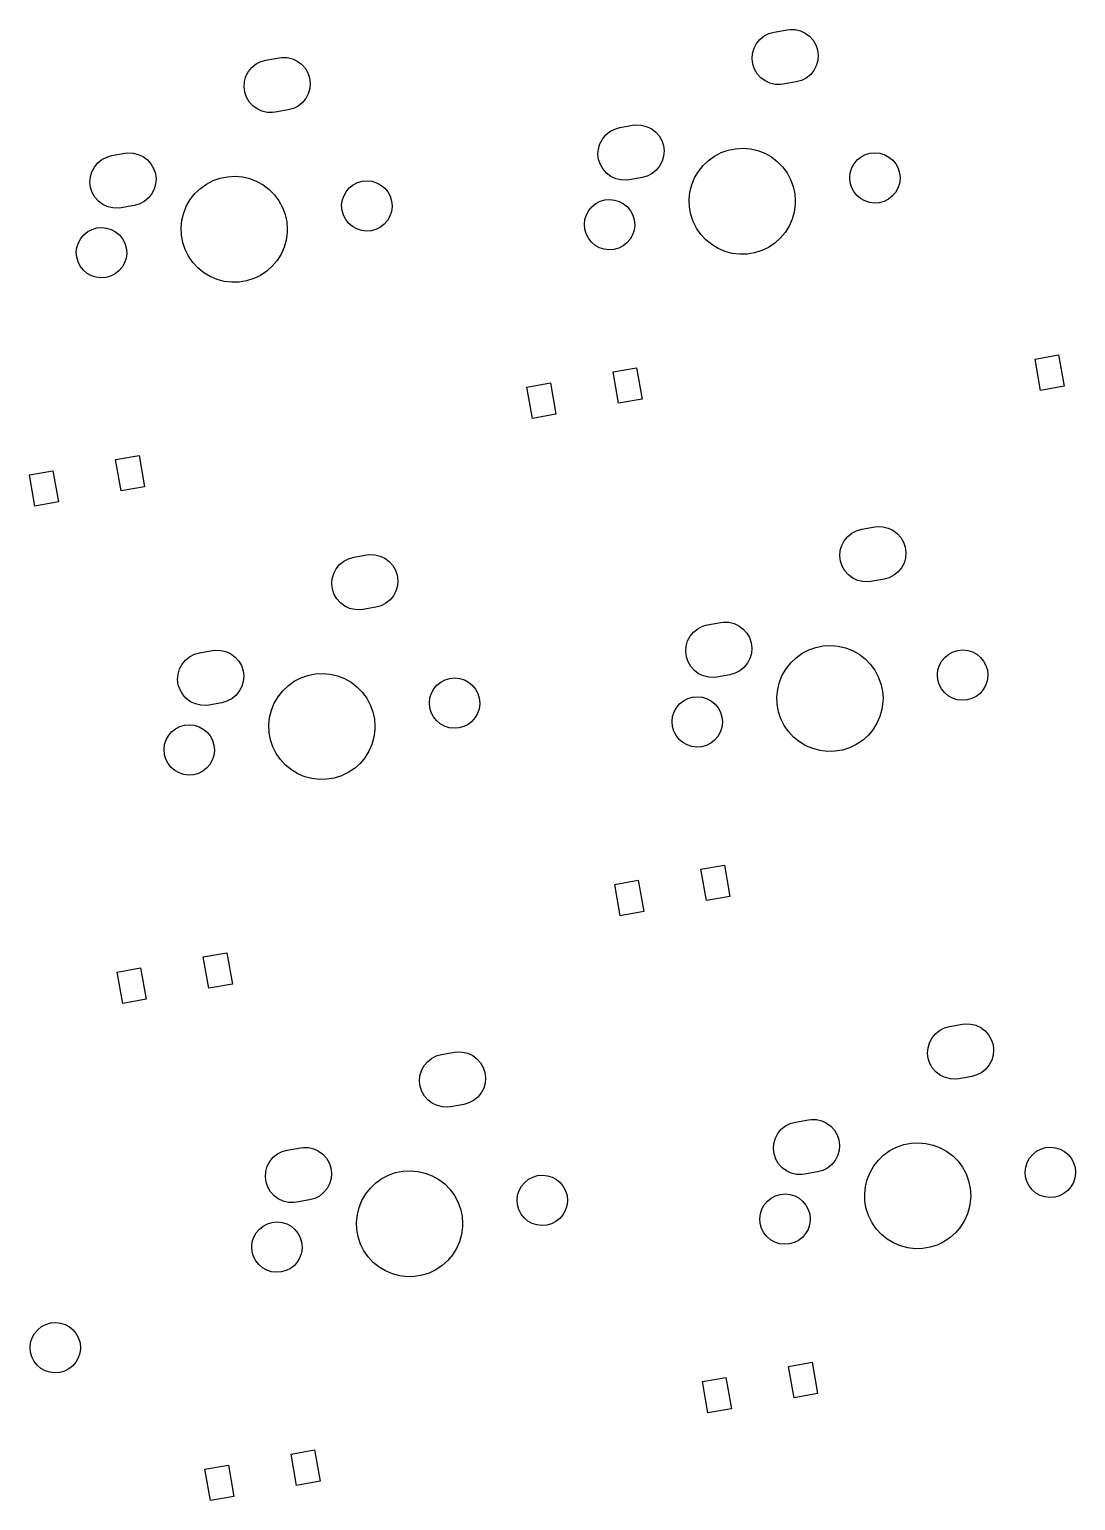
# Model space of a CAD drawing. Extents: x -73 to 324, y -180 to -25.
# Drawn here: x 236.6 to 276, y -96.2 to -40.7 of the extents above; entities that cross this region are included whole.
import ezdxf

# ---------------------------------------------------------------- set-up
doc = ezdxf.new("R2010")
doc.units = 0
doc.layers.add('BLACK', color=7, linetype='CONTINUOUS')

msp = doc.modelspace()

# ---------------------------------------------------------------- linework, layer by layer
at = {"layer": 'BLACK', "linetype": 'CONTINUOUS'}
for p, q in [((264.12, -41.0802), (264.277, -40.953)), ((264.277, -40.953), (264.457, -40.86)), ((264.457, -40.86), (264.651, -40.805)), ((264.651, -40.805), (265.144, -40.7182)), ((265.144, -40.7182), (265.248, -40.7054)), ((265.248, -40.7054), (265.45, -40.7118)), ((265.45, -40.7118), (265.646, -40.7586)), ((265.646, -40.7586), (265.829, -40.844)), ((265.829, -40.844), (265.992, -40.9645)), ((265.992, -40.9645), (266.126, -41.1152)), ((263.825, -41.8107), (263.841, -41.6093)), ((263.841, -41.6093), (263.898, -41.4152)), ((263.898, -41.4152), (263.992, -41.2364)), ((263.992, -41.2364), (264.12, -41.0802)), ((266.126, -41.1152), (266.228, -41.2899)), ((266.228, -41.2899), (266.293, -41.4814)), ((266.293, -41.4814), (266.317, -41.682)), ((244.835, -42.2931), (244.963, -42.1369)), ((244.963, -42.1369), (245.12, -42.0098)), ((245.12, -42.0098), (245.299, -41.9167)), ((245.299, -41.9167), (245.494, -41.8617)), ((245.494, -41.8617), (245.986, -41.7749)), ((245.986, -41.7749), (246.09, -41.7621)), ((246.09, -41.7621), (246.292, -41.7685)), ((246.292, -41.7685), (246.489, -41.8153)), ((246.489, -41.8153), (246.672, -41.9007)), ((246.672, -41.9007), (246.834, -42.0212)), ((246.834, -42.0212), (246.969, -42.1719)), ((246.969, -42.1719), (247.071, -42.3466)), ((263.85, -42.0113), (263.825, -41.8107)), ((263.914, -42.2029), (263.85, -42.0113)), ((266.245, -42.0776), (266.15, -42.2564)), ((266.301, -41.8835), (266.245, -42.0776)), ((266.317, -41.682), (266.301, -41.8835)), ((244.668, -42.8675), (244.684, -42.666)), ((244.684, -42.666), (244.74, -42.4719)), ((244.74, -42.4719), (244.835, -42.2931)), ((247.071, -42.3466), (247.135, -42.5381)), ((247.135, -42.5381), (247.16, -42.7388)), ((247.16, -42.7388), (247.143, -42.9402)), ((264.016, -42.3776), (263.914, -42.2029)), ((264.151, -42.5282), (264.016, -42.3776)), ((264.313, -42.6488), (264.151, -42.5282)), ((264.496, -42.7342), (264.313, -42.6488)), ((264.693, -42.781), (264.496, -42.7342)), ((265.491, -42.6878), (264.999, -42.7746)), ((265.686, -42.6327), (265.491, -42.6878)), ((265.865, -42.5397), (265.686, -42.6327)), ((266.022, -42.4125), (265.865, -42.5397)), ((266.15, -42.2564), (266.022, -42.4125)), ((244.692, -43.0681), (244.668, -42.8675)), ((244.757, -43.2596), (244.692, -43.0681)), ((244.858, -43.4343), (244.757, -43.2596)), ((247.087, -43.1343), (246.993, -43.3131)), ((247.143, -42.9402), (247.087, -43.1343)), ((264.895, -42.7874), (264.693, -42.781)), ((264.999, -42.7746), (264.895, -42.7874)), ((244.993, -43.585), (244.858, -43.4343)), ((245.155, -43.7055), (244.993, -43.585)), ((245.339, -43.7909), (245.155, -43.7055)), ((245.535, -43.8377), (245.339, -43.7909)), ((245.737, -43.8441), (245.535, -43.8377)), ((245.841, -43.8313), (245.737, -43.8441)), ((246.333, -43.7445), (245.841, -43.8313)), ((246.528, -43.6895), (246.333, -43.7445)), ((246.707, -43.5965), (246.528, -43.6895)), ((246.864, -43.4693), (246.707, -43.5965)), ((246.993, -43.3131), (246.864, -43.4693)), ((258.839, -44.4091), (259.331, -44.3222)), ((259.331, -44.3222), (259.435, -44.3095)), ((259.435, -44.3095), (259.637, -44.3158)), ((259.637, -44.3158), (259.834, -44.3627)), ((259.834, -44.3627), (260.017, -44.4481)), ((258.085, -45.0193), (258.18, -44.8405)), ((258.18, -44.8405), (258.308, -44.6843)), ((258.308, -44.6843), (258.465, -44.5571)), ((258.465, -44.5571), (258.644, -44.4641)), ((258.644, -44.4641), (258.839, -44.4091)), ((260.017, -44.4481), (260.179, -44.5686)), ((260.179, -44.5686), (260.314, -44.7193)), ((260.314, -44.7193), (260.416, -44.8939)), ((260.416, -44.8939), (260.48, -45.0855)), ((239.487, -45.5208), (239.681, -45.4658)), ((239.681, -45.4658), (240.174, -45.379)), ((240.174, -45.379), (240.278, -45.3662)), ((240.278, -45.3662), (240.48, -45.3726)), ((240.48, -45.3726), (240.676, -45.4194)), ((240.676, -45.4194), (240.859, -45.5048)), ((240.859, -45.5048), (241.022, -45.6253)), ((258.013, -45.4148), (258.029, -45.2134)), ((258.037, -45.6154), (258.013, -45.4148)), ((258.029, -45.2134), (258.085, -45.0193)), ((260.488, -45.4876), (260.432, -45.6817)), ((260.48, -45.0855), (260.505, -45.2861)), ((260.505, -45.2861), (260.488, -45.4876)), ((262.177, -45.6492), (262.407, -45.485)), ((262.407, -45.485), (262.658, -45.3548)), ((262.658, -45.3548), (262.924, -45.2612)), ((262.924, -45.2612), (263.201, -45.206)), ((263.201, -45.206), (263.483, -45.1905)), ((263.483, -45.1905), (263.765, -45.2149)), ((263.765, -45.2149), (264.04, -45.2787)), ((264.04, -45.2787), (264.303, -45.3806)), ((264.303, -45.3806), (264.55, -45.5187)), ((267.79, -45.6294), (267.935, -45.5132)), ((267.935, -45.5132), (268.099, -45.4273)), ((268.099, -45.4273), (268.277, -45.375)), ((268.277, -45.375), (268.461, -45.3582)), ((268.461, -45.3582), (268.646, -45.3775)), ((268.646, -45.3775), (268.823, -45.4324)), ((268.823, -45.4324), (268.986, -45.5206)), ((238.928, -46.076), (239.022, -45.8972)), ((239.022, -45.8972), (239.15, -45.741)), ((239.15, -45.741), (239.307, -45.6138)), ((239.307, -45.6138), (239.487, -45.5208)), ((241.022, -45.6253), (241.156, -45.776)), ((241.156, -45.776), (241.258, -45.9507)), ((241.258, -45.9507), (241.323, -46.1422)), ((258.102, -45.807), (258.037, -45.6154)), ((258.203, -45.9817), (258.102, -45.807)), ((258.338, -46.1323), (258.203, -45.9817)), ((260.21, -46.0166), (260.052, -46.1438)), ((260.338, -45.8604), (260.21, -46.0166)), ((260.432, -45.6817), (260.338, -45.8604)), ((261.656, -46.3104), (261.798, -46.0661)), ((261.798, -46.0661), (261.973, -45.8442)), ((261.973, -45.8442), (262.177, -45.6492)), ((264.55, -45.5187), (264.775, -45.69)), ((264.775, -45.69), (264.973, -45.8914)), ((264.973, -45.8914), (265.141, -46.1186)), ((267.525, -46.1106), (267.582, -45.9339)), ((267.582, -45.9339), (267.671, -45.7714)), ((267.671, -45.7714), (267.79, -45.6294)), ((268.986, -45.5206), (269.129, -45.6387)), ((269.129, -45.6387), (269.246, -45.7824)), ((269.246, -45.7824), (269.333, -45.9461)), ((269.333, -45.9461), (269.387, -46.1236)), ((238.855, -46.4715), (238.871, -46.2701)), ((238.88, -46.6721), (238.855, -46.4715)), ((238.871, -46.2701), (238.928, -46.076)), ((241.331, -46.5443), (241.275, -46.7384)), ((241.323, -46.1422), (241.347, -46.3428)), ((241.347, -46.3428), (241.331, -46.5443)), ((243.02, -46.706), (243.249, -46.5417)), ((243.249, -46.5417), (243.5, -46.4115)), ((243.5, -46.4115), (243.767, -46.3179)), ((243.767, -46.3179), (244.044, -46.2628)), ((244.044, -46.2628), (244.326, -46.2472)), ((244.326, -46.2472), (244.607, -46.2716)), ((244.607, -46.2716), (244.882, -46.3354)), ((244.882, -46.3354), (245.146, -46.4373)), ((245.146, -46.4373), (245.392, -46.5754)), ((245.392, -46.5754), (245.617, -46.7468)), ((248.632, -46.6861), (248.777, -46.5699)), ((248.777, -46.5699), (248.941, -46.484)), ((248.941, -46.484), (249.119, -46.4317)), ((249.119, -46.4317), (249.304, -46.4149)), ((249.304, -46.4149), (249.488, -46.4343)), ((249.488, -46.4343), (249.665, -46.4891)), ((249.665, -46.4891), (249.828, -46.5773)), ((249.828, -46.5773), (249.971, -46.6955)), ((258.5, -46.2528), (258.338, -46.1323)), ((258.684, -46.3382), (258.5, -46.2528)), ((258.88, -46.3851), (258.684, -46.3382)), ((259.082, -46.3914), (258.88, -46.3851)), ((259.186, -46.3787), (259.082, -46.3914)), ((259.679, -46.2919), (259.186, -46.3787)), ((259.873, -46.2368), (259.679, -46.2919)), ((260.052, -46.1438), (259.873, -46.2368)), ((261.482, -46.8464), (261.55, -46.5722)), ((261.55, -46.5722), (261.656, -46.3104)), ((265.141, -46.1186), (265.275, -46.3672)), ((265.275, -46.3672), (265.372, -46.6323)), ((267.505, -46.2949), (267.525, -46.1106)), ((267.52, -46.4796), (267.505, -46.2949)), ((267.571, -46.6579), (267.52, -46.4796)), ((269.381, -46.5186), (269.323, -46.6945)), ((269.404, -46.3347), (269.381, -46.5186)), ((269.387, -46.1236), (269.405, -46.3081)), ((269.405, -46.3081), (269.404, -46.3347)), ((238.944, -46.8637), (238.88, -46.6721)), ((239.046, -47.0384), (238.944, -46.8637)), ((239.181, -47.1891), (239.046, -47.0384)), ((241.052, -47.0733), (240.895, -47.2005)), ((241.18, -46.9172), (241.052, -47.0733)), ((241.275, -46.7384), (241.18, -46.9172)), ((242.498, -47.3671), (242.64, -47.1228)), ((242.64, -47.1228), (242.815, -46.901)), ((242.815, -46.901), (243.02, -46.706)), ((245.617, -46.7468), (245.815, -46.9481)), ((245.815, -46.9481), (245.983, -47.1753)), ((245.983, -47.1753), (246.117, -47.424)), ((248.347, -47.3516), (248.368, -47.1673)), ((248.368, -47.1673), (248.424, -46.9906)), ((248.424, -46.9906), (248.513, -46.8281)), ((248.513, -46.8281), (248.632, -46.6861)), ((249.971, -46.6955), (250.088, -46.8391)), ((250.088, -46.8391), (250.175, -47.0028)), ((250.175, -47.0028), (250.229, -47.1803)), ((250.229, -47.1803), (250.247, -47.3649)), ((258.093, -47.1916), (258.271, -47.1392)), ((258.271, -47.1392), (258.456, -47.1224)), ((258.456, -47.1224), (258.64, -47.1418)), ((258.64, -47.1418), (258.817, -47.1966)), ((261.453, -47.1274), (261.482, -46.8464)), ((261.464, -47.4097), (261.453, -47.1274)), ((265.372, -46.6323), (265.432, -46.9085)), ((265.432, -46.9085), (265.452, -47.1903)), ((267.656, -46.8228), (267.571, -46.6579)), ((267.771, -46.9681), (267.656, -46.8228)), ((267.913, -47.0882), (267.771, -46.9681)), ((268.074, -47.1787), (267.913, -47.0882)), ((268.251, -47.236), (268.074, -47.1787)), ((268.964, -47.1102), (268.798, -47.1938)), ((269.11, -46.9961), (268.964, -47.1102)), ((269.231, -46.8557), (269.11, -46.9961)), ((269.323, -46.6945), (269.231, -46.8557)), ((239.343, -47.3096), (239.181, -47.1891)), ((239.526, -47.395), (239.343, -47.3096)), ((239.723, -47.4418), (239.526, -47.395)), ((239.925, -47.4482), (239.723, -47.4418)), ((240.029, -47.4354), (239.925, -47.4482)), ((240.521, -47.3486), (240.029, -47.4354)), ((240.715, -47.2935), (240.521, -47.3486)), ((240.895, -47.2005), (240.715, -47.2935)), ((242.324, -47.9031), (242.392, -47.629)), ((242.392, -47.629), (242.498, -47.3671)), ((246.117, -47.424), (246.215, -47.689)), ((246.215, -47.689), (246.274, -47.9652)), ((248.363, -47.5364), (248.347, -47.3516)), ((248.414, -47.7146), (248.363, -47.5364)), ((248.499, -47.8795), (248.414, -47.7146)), ((250.224, -47.5753), (250.165, -47.7513)), ((250.247, -47.3914), (250.224, -47.5753)), ((250.247, -47.3649), (250.247, -47.3914)), ((257.52, -47.8749), (257.576, -47.6982)), ((257.576, -47.6982), (257.665, -47.5357)), ((257.665, -47.5357), (257.784, -47.3937)), ((257.784, -47.3937), (257.929, -47.2775)), ((257.929, -47.2775), (258.093, -47.1916)), ((258.817, -47.1966), (258.98, -47.2848)), ((258.98, -47.2848), (259.123, -47.403)), ((259.123, -47.403), (259.24, -47.5467)), ((259.24, -47.5467), (259.327, -47.7104)), ((259.327, -47.7104), (259.381, -47.8879)), ((261.515, -47.6876), (261.464, -47.4097)), ((261.604, -47.9556), (261.515, -47.6876)), ((265.41, -47.5958), (265.334, -47.8677)), ((265.448, -47.3159), (265.41, -47.5958)), ((265.452, -47.1903), (265.448, -47.3159)), ((268.435, -47.2579), (268.251, -47.236)), ((268.62, -47.2437), (268.435, -47.2579)), ((268.798, -47.1938), (268.62, -47.2437)), ((238.771, -48.3342), (238.936, -48.2483)), ((238.936, -48.2483), (239.114, -48.196)), ((239.114, -48.196), (239.298, -48.1792)), ((239.298, -48.1792), (239.483, -48.1985)), ((239.483, -48.1985), (239.66, -48.2534)), ((239.66, -48.2534), (239.823, -48.3415)), ((242.295, -48.1842), (242.324, -47.9031)), ((242.306, -48.4665), (242.295, -48.1842)), ((246.274, -47.9652), (246.294, -48.247)), ((246.294, -48.247), (246.29, -48.3726)), ((248.614, -48.0248), (248.499, -47.8795)), ((248.755, -48.145), (248.614, -48.0248)), ((248.917, -48.2354), (248.755, -48.145)), ((249.093, -48.2927), (248.917, -48.2354)), ((249.641, -48.2506), (249.462, -48.3004)), ((249.806, -48.167), (249.641, -48.2506)), ((249.952, -48.0528), (249.806, -48.167)), ((250.073, -47.9125), (249.952, -48.0528)), ((250.165, -47.7513), (250.073, -47.9125)), ((257.499, -48.0591), (257.52, -47.8749)), ((257.515, -48.2439), (257.499, -48.0591)), ((257.566, -48.4221), (257.515, -48.2439)), ((259.375, -48.2829), (259.317, -48.4588)), ((259.399, -48.0989), (259.375, -48.2829)), ((259.381, -47.8879), (259.399, -48.0724)), ((259.399, -48.0724), (259.399, -48.0989)), ((261.73, -48.2084), (261.604, -47.9556)), ((261.891, -48.4408), (261.73, -48.2084)), ((265.219, -48.1261), (265.07, -48.3658)), ((265.334, -47.8677), (265.219, -48.1261)), ((238.362, -48.9316), (238.418, -48.7549)), ((238.418, -48.7549), (238.508, -48.5924)), ((238.508, -48.5924), (238.627, -48.4504)), ((238.627, -48.4504), (238.771, -48.3342)), ((239.823, -48.3415), (239.966, -48.4597)), ((239.966, -48.4597), (240.083, -48.6034)), ((240.083, -48.6034), (240.17, -48.7671)), ((240.17, -48.7671), (240.223, -48.9446)), ((242.357, -48.7444), (242.306, -48.4665)), ((242.447, -49.0124), (242.357, -48.7444)), ((246.253, -48.6526), (246.176, -48.9245)), ((246.29, -48.3726), (246.253, -48.6526)), ((249.277, -48.3147), (249.093, -48.2927)), ((249.462, -48.3004), (249.277, -48.3147)), ((257.651, -48.587), (257.566, -48.4221)), ((257.766, -48.7323), (257.651, -48.587)), ((257.907, -48.8525), (257.766, -48.7323)), ((259.104, -48.7604), (258.958, -48.8745)), ((259.225, -48.62), (259.104, -48.7604)), ((259.317, -48.4588), (259.225, -48.62)), ((262.083, -48.6482), (261.891, -48.4408)), ((262.302, -48.8266), (262.083, -48.6482)), ((262.544, -48.9723), (262.302, -48.8266)), ((264.678, -48.7706), (264.443, -48.9275)), ((264.888, -48.5821), (264.678, -48.7706)), ((265.07, -48.3658), (264.888, -48.5821)), ((238.342, -49.1159), (238.362, -48.9316)), ((238.357, -49.3006), (238.342, -49.1159)), ((238.408, -49.4788), (238.357, -49.3006)), ((240.218, -49.3396), (240.159, -49.5155)), ((240.241, -49.1557), (240.218, -49.3396)), ((240.223, -48.9446), (240.242, -49.1291)), ((240.242, -49.1291), (240.241, -49.1557)), ((242.573, -49.2651), (242.447, -49.0124)), ((242.733, -49.4975), (242.573, -49.2651)), ((246.062, -49.1829), (245.912, -49.4226)), ((246.176, -48.9245), (246.062, -49.1829)), ((258.069, -48.9429), (257.907, -48.8525)), ((258.245, -49.0002), (258.069, -48.9429)), ((258.429, -49.0222), (258.245, -49.0002)), ((258.614, -49.008), (258.429, -49.0222)), ((258.793, -48.9581), (258.614, -49.008)), ((258.958, -48.8745), (258.793, -48.9581)), ((262.804, -49.0824), (262.544, -48.9723)), ((263.077, -49.1548), (262.804, -49.0824)), ((263.358, -49.188), (263.077, -49.1548)), ((263.64, -49.1814), (263.358, -49.188)), ((263.919, -49.135), (263.64, -49.1814)), ((264.188, -49.0498), (263.919, -49.135)), ((264.443, -48.9275), (264.188, -49.0498)), ((238.493, -49.6438), (238.408, -49.4788)), ((238.608, -49.7891), (238.493, -49.6438)), ((238.749, -49.9092), (238.608, -49.7891)), ((238.911, -49.9997), (238.749, -49.9092)), ((239.801, -49.9312), (239.635, -50.0148)), ((239.947, -49.8171), (239.801, -49.9312)), ((240.068, -49.6767), (239.947, -49.8171)), ((240.159, -49.5155), (240.068, -49.6767)), ((242.925, -49.7049), (242.733, -49.4975)), ((243.144, -49.8833), (242.925, -49.7049)), ((243.386, -50.029), (243.144, -49.8833)), ((245.52, -49.8273), (245.285, -49.9843)), ((245.731, -49.6388), (245.52, -49.8273)), ((245.912, -49.4226), (245.731, -49.6388)), ((239.088, -50.057), (238.911, -49.9997)), ((239.272, -50.0789), (239.088, -50.057)), ((239.456, -50.0647), (239.272, -50.0789)), ((239.635, -50.0148), (239.456, -50.0647)), ((243.647, -50.1392), (243.386, -50.029)), ((243.92, -50.2116), (243.647, -50.1392)), ((244.2, -50.2448), (243.92, -50.2116)), ((244.483, -50.2381), (244.2, -50.2448)), ((244.761, -50.1917), (244.483, -50.2381)), ((245.031, -50.1065), (244.761, -50.1917)), ((245.285, -49.9843), (245.031, -50.1065)), ((274.492, -53.1457), (275.378, -52.9894)), ((274.7, -54.3275), (274.492, -53.1457)), ((275.378, -52.9894), (275.586, -54.1712)), ((258.584, -53.6294), (259.47, -53.4731)), ((258.792, -54.8112), (258.584, -53.6294)), ((259.47, -53.4731), (259.679, -54.6549)), ((255.334, -54.2024), (256.221, -54.0461)), ((255.543, -55.3842), (255.334, -54.2024)), ((256.221, -54.0461), (256.429, -55.2279)), ((275.586, -54.1712), (274.7, -54.3275)), ((259.679, -54.6549), (258.792, -54.8112)), ((256.429, -55.2279), (255.543, -55.3842)), ((239.823, -56.9374), (240.71, -56.7811)), ((240.032, -58.1191), (239.823, -56.9374)), ((240.71, -56.7811), (240.918, -57.9629)), ((236.574, -57.5104), (237.46, -57.3541)), ((236.782, -58.6922), (236.574, -57.5104)), ((237.46, -57.3541), (237.668, -58.5359)), ((240.918, -57.9629), (240.032, -58.1191)), ((237.668, -58.5359), (236.782, -58.6922)), ((267.3, -59.997), (267.428, -59.8408)), ((267.428, -59.8408), (267.585, -59.7136)), ((267.585, -59.7136), (267.765, -59.6206)), ((267.765, -59.6206), (267.959, -59.5656)), ((267.959, -59.5656), (268.452, -59.4787)), ((268.452, -59.4787), (268.556, -59.466)), ((268.556, -59.466), (268.758, -59.4723)), ((268.758, -59.4723), (268.954, -59.5192)), ((268.954, -59.5192), (269.137, -59.6046)), ((269.137, -59.6046), (269.3, -59.7251)), ((269.3, -59.7251), (269.434, -59.8758)), ((269.434, -59.8758), (269.536, -60.0505)), ((267.133, -60.5713), (267.149, -60.3699)), ((267.149, -60.3699), (267.206, -60.1758)), ((267.206, -60.1758), (267.3, -59.997)), ((269.536, -60.0505), (269.601, -60.242)), ((269.601, -60.242), (269.625, -60.4426)), ((269.625, -60.4426), (269.609, -60.6441)), ((248.048, -61.2325), (248.143, -61.0537)), ((248.143, -61.0537), (248.271, -60.8975)), ((248.271, -60.8975), (248.428, -60.7703)), ((248.428, -60.7703), (248.607, -60.6773)), ((248.607, -60.6773), (248.802, -60.6223)), ((248.802, -60.6223), (249.294, -60.5355)), ((249.294, -60.5355), (249.398, -60.5227)), ((249.398, -60.5227), (249.6, -60.5291)), ((249.6, -60.5291), (249.797, -60.5759)), ((249.797, -60.5759), (249.98, -60.6613)), ((249.98, -60.6613), (250.142, -60.7818)), ((250.142, -60.7818), (250.277, -60.9325)), ((250.277, -60.9325), (250.379, -61.1072)), ((267.158, -60.7719), (267.133, -60.5713)), ((267.222, -60.9635), (267.158, -60.7719)), ((267.324, -61.1382), (267.222, -60.9635)), ((269.458, -61.0169), (269.33, -61.1731)), ((269.553, -60.8382), (269.458, -61.0169)), ((269.609, -60.6441), (269.553, -60.8382)), ((247.976, -61.628), (247.992, -61.4266)), ((247.992, -61.4266), (248.048, -61.2325)), ((250.379, -61.1072), (250.443, -61.2987)), ((250.443, -61.2987), (250.468, -61.4993)), ((250.468, -61.4993), (250.451, -61.7008)), ((267.459, -61.2888), (267.324, -61.1382)), ((267.621, -61.4093), (267.459, -61.2888)), ((267.804, -61.4948), (267.621, -61.4093)), ((268.001, -61.5416), (267.804, -61.4948)), ((268.203, -61.5479), (268.001, -61.5416)), ((268.307, -61.5352), (268.203, -61.5479)), ((268.799, -61.4484), (268.307, -61.5352)), ((268.994, -61.3933), (268.799, -61.4484)), ((269.173, -61.3003), (268.994, -61.3933)), ((269.33, -61.1731), (269.173, -61.3003)), ((248, -61.8287), (247.976, -61.628)), ((248.065, -62.0202), (248, -61.8287)), ((248.166, -62.1949), (248.065, -62.0202)), ((250.301, -62.0737), (250.172, -62.2299)), ((250.395, -61.8949), (250.301, -62.0737)), ((250.451, -61.7008), (250.395, -61.8949)), ((248.301, -62.3456), (248.166, -62.1949)), ((248.463, -62.4661), (248.301, -62.3456)), ((248.647, -62.5515), (248.463, -62.4661)), ((248.843, -62.5983), (248.647, -62.5515)), ((249.045, -62.6047), (248.843, -62.5983)), ((249.149, -62.5919), (249.045, -62.6047)), ((249.641, -62.5051), (249.149, -62.5919)), ((249.836, -62.4501), (249.641, -62.5051)), ((250.015, -62.357), (249.836, -62.4501)), ((250.172, -62.2299), (250.015, -62.357)), ((261.773, -63.3177), (261.952, -63.2247)), ((261.952, -63.2247), (262.147, -63.1696)), ((262.147, -63.1696), (262.639, -63.0828)), ((262.639, -63.0828), (262.743, -63.0701)), ((262.743, -63.0701), (262.945, -63.0764)), ((262.945, -63.0764), (263.142, -63.1233)), ((263.142, -63.1233), (263.325, -63.2087)), ((263.325, -63.2087), (263.487, -63.3292)), ((261.337, -63.9739), (261.393, -63.7799)), ((261.393, -63.7799), (261.488, -63.6011)), ((261.488, -63.6011), (261.616, -63.4449)), ((261.616, -63.4449), (261.773, -63.3177)), ((263.487, -63.3292), (263.622, -63.4798)), ((263.622, -63.4798), (263.724, -63.6545)), ((263.724, -63.6545), (263.788, -63.8461)), ((242.458, -64.5016), (242.615, -64.3744)), ((242.615, -64.3744), (242.795, -64.2814)), ((242.795, -64.2814), (242.989, -64.2264)), ((242.989, -64.2264), (243.482, -64.1396)), ((243.482, -64.1396), (243.586, -64.1268)), ((243.586, -64.1268), (243.788, -64.1331)), ((243.788, -64.1331), (243.984, -64.18)), ((243.984, -64.18), (244.167, -64.2654)), ((244.167, -64.2654), (244.33, -64.3859)), ((244.33, -64.3859), (244.464, -64.5366)), ((261.321, -64.1754), (261.337, -63.9739)), ((261.345, -64.376), (261.321, -64.1754)), ((261.41, -64.5676), (261.345, -64.376)), ((263.796, -64.2482), (263.74, -64.4422)), ((263.788, -63.8461), (263.813, -64.0467)), ((263.813, -64.0467), (263.796, -64.2482)), ((265.485, -64.4098), (265.715, -64.2456)), ((265.715, -64.2456), (265.966, -64.1153)), ((265.966, -64.1153), (266.232, -64.0217)), ((266.232, -64.0217), (266.509, -63.9666)), ((266.509, -63.9666), (266.791, -63.9511)), ((266.791, -63.9511), (267.073, -63.9755)), ((267.073, -63.9755), (267.348, -64.0393)), ((267.348, -64.0393), (267.611, -64.1412)), ((267.611, -64.1412), (267.858, -64.2792)), ((267.858, -64.2792), (268.083, -64.4506)), ((271.098, -64.39), (271.243, -64.2738)), ((271.243, -64.2738), (271.407, -64.1879)), ((271.407, -64.1879), (271.585, -64.1356)), ((271.585, -64.1356), (271.769, -64.1187)), ((271.769, -64.1187), (271.954, -64.1381)), ((271.954, -64.1381), (272.131, -64.193)), ((272.131, -64.193), (272.294, -64.2811)), ((272.294, -64.2811), (272.437, -64.3993)), ((242.179, -65.0307), (242.236, -64.8366)), ((242.236, -64.8366), (242.33, -64.6578)), ((242.33, -64.6578), (242.458, -64.5016)), ((244.464, -64.5366), (244.566, -64.7113)), ((244.566, -64.7113), (244.631, -64.9028)), ((244.631, -64.9028), (244.655, -65.1034)), ((261.511, -64.7422), (261.41, -64.5676)), ((261.646, -64.8929), (261.511, -64.7422)), ((261.808, -65.0134), (261.646, -64.8929)), ((263.36, -64.9044), (263.181, -64.9974)), ((263.518, -64.7772), (263.36, -64.9044)), ((263.646, -64.621), (263.518, -64.7772)), ((263.74, -64.4422), (263.646, -64.621)), ((264.964, -65.071), (265.106, -64.8267)), ((265.106, -64.8267), (265.281, -64.6048)), ((265.281, -64.6048), (265.485, -64.4098)), ((268.083, -64.4506), (268.281, -64.652)), ((268.281, -64.652), (268.449, -64.8792)), ((268.449, -64.8792), (268.583, -65.1278)), ((270.813, -65.0555), (270.833, -64.8712)), ((270.833, -64.8712), (270.89, -64.6945)), ((270.89, -64.6945), (270.979, -64.532)), ((270.979, -64.532), (271.098, -64.39)), ((272.437, -64.3993), (272.554, -64.543)), ((272.554, -64.543), (272.641, -64.7067)), ((272.641, -64.7067), (272.695, -64.8842)), ((272.695, -64.8842), (272.713, -65.0687)), ((242.163, -65.2321), (242.179, -65.0307)), ((242.188, -65.4327), (242.163, -65.2321)), ((242.252, -65.6243), (242.188, -65.4327)), ((244.583, -65.499), (244.488, -65.6778)), ((244.639, -65.3049), (244.583, -65.499)), ((244.655, -65.1034), (244.639, -65.3049)), ((246.123, -65.6616), (246.328, -65.4666)), ((246.328, -65.4666), (246.557, -65.3023)), ((246.557, -65.3023), (246.808, -65.1721)), ((246.808, -65.1721), (247.075, -65.0785)), ((247.075, -65.0785), (247.352, -65.0234)), ((247.352, -65.0234), (247.634, -65.0078)), ((247.634, -65.0078), (247.915, -65.0322)), ((247.915, -65.0322), (248.19, -65.096)), ((248.19, -65.096), (248.454, -65.1979)), ((248.454, -65.1979), (248.7, -65.336)), ((248.7, -65.336), (248.925, -65.5074)), ((251.821, -65.5887), (251.94, -65.4467)), ((251.94, -65.4467), (252.085, -65.3305)), ((252.085, -65.3305), (252.249, -65.2446)), ((252.249, -65.2446), (252.427, -65.1923)), ((252.427, -65.1923), (252.612, -65.1755)), ((252.612, -65.1755), (252.796, -65.1949)), ((252.796, -65.1949), (252.973, -65.2497)), ((252.973, -65.2497), (253.136, -65.3379)), ((253.136, -65.3379), (253.279, -65.456)), ((253.279, -65.456), (253.396, -65.5997)), ((261.992, -65.0988), (261.808, -65.0134)), ((262.188, -65.1457), (261.992, -65.0988)), ((262.39, -65.152), (262.188, -65.1457)), ((262.494, -65.1393), (262.39, -65.152)), ((262.987, -65.0524), (262.494, -65.1393)), ((263.181, -64.9974), (262.987, -65.0524)), ((264.79, -65.607), (264.858, -65.3328)), ((264.858, -65.3328), (264.964, -65.071)), ((268.583, -65.1278), (268.68, -65.3929)), ((268.68, -65.3929), (268.74, -65.6691)), ((270.828, -65.2402), (270.813, -65.0555)), ((270.879, -65.4184), (270.828, -65.2402)), ((270.964, -65.5833), (270.879, -65.4184)), ((272.631, -65.4551), (272.539, -65.6163)), ((272.689, -65.2792), (272.631, -65.4551)), ((272.712, -65.0953), (272.689, -65.2792)), ((272.713, -65.0687), (272.712, -65.0953)), ((242.354, -65.799), (242.252, -65.6243)), ((242.489, -65.9496), (242.354, -65.799)), ((242.651, -66.0701), (242.489, -65.9496)), ((244.023, -66.0541), (243.829, -66.1092)), ((244.203, -65.9611), (244.023, -66.0541)), ((244.36, -65.8339), (244.203, -65.9611)), ((244.488, -65.6778), (244.36, -65.8339)), ((245.806, -66.1277), (245.948, -65.8834)), ((245.948, -65.8834), (246.123, -65.6616)), ((248.925, -65.5074), (249.123, -65.7087)), ((249.123, -65.7087), (249.291, -65.9359)), ((249.291, -65.9359), (249.425, -66.1846)), ((251.655, -66.1122), (251.676, -65.9279)), ((251.676, -65.9279), (251.732, -65.7512)), ((251.732, -65.7512), (251.821, -65.5887)), ((253.396, -65.5997), (253.483, -65.7634)), ((253.483, -65.7634), (253.537, -65.9409)), ((253.537, -65.9409), (253.555, -66.1255)), ((261.092, -66.1542), (261.237, -66.0381)), ((261.237, -66.0381), (261.401, -65.9522)), ((261.401, -65.9522), (261.579, -65.8998)), ((261.579, -65.8998), (261.764, -65.883)), ((261.764, -65.883), (261.948, -65.9024)), ((261.948, -65.9024), (262.125, -65.9572)), ((262.125, -65.9572), (262.288, -66.0454)), ((262.288, -66.0454), (262.431, -66.1636)), ((264.761, -65.888), (264.79, -65.607)), ((264.772, -66.1703), (264.761, -65.888)), ((268.74, -65.6691), (268.76, -65.9509)), ((268.76, -65.9509), (268.756, -66.0764)), ((271.079, -65.7287), (270.964, -65.5833)), ((271.221, -65.8488), (271.079, -65.7287)), ((271.382, -65.9393), (271.221, -65.8488)), ((271.559, -65.9966), (271.382, -65.9393)), ((271.743, -66.0185), (271.559, -65.9966)), ((271.928, -66.0043), (271.743, -66.0185)), ((272.106, -65.9544), (271.928, -66.0043)), ((272.272, -65.8708), (272.106, -65.9544)), ((272.418, -65.7567), (272.272, -65.8708)), ((272.539, -65.6163), (272.418, -65.7567)), ((242.834, -66.1556), (242.651, -66.0701)), ((243.031, -66.2024), (242.834, -66.1556)), ((243.233, -66.2087), (243.031, -66.2024)), ((243.337, -66.196), (243.233, -66.2087)), ((243.829, -66.1092), (243.337, -66.196)), ((245.632, -66.6637), (245.7, -66.3896)), ((245.7, -66.3896), (245.806, -66.1277)), ((249.425, -66.1846), (249.523, -66.4496)), ((249.523, -66.4496), (249.582, -66.7258)), ((251.671, -66.2969), (251.655, -66.1122)), ((251.722, -66.4752), (251.671, -66.2969)), ((251.807, -66.6401), (251.722, -66.4752)), ((253.473, -66.5119), (253.381, -66.6731)), ((253.532, -66.3359), (253.473, -66.5119)), ((253.555, -66.152), (253.532, -66.3359)), ((253.555, -66.1255), (253.555, -66.152)), ((260.828, -66.6355), (260.884, -66.4587)), ((260.884, -66.4587), (260.973, -66.2963)), ((260.973, -66.2963), (261.092, -66.1542)), ((262.431, -66.1636), (262.548, -66.3073)), ((262.548, -66.3073), (262.635, -66.471)), ((262.635, -66.471), (262.689, -66.6485)), ((264.823, -66.4482), (264.772, -66.1703)), ((264.912, -66.7162), (264.823, -66.4482)), ((268.718, -66.3564), (268.642, -66.6283)), ((268.756, -66.0764), (268.718, -66.3564)), ((241.935, -67.211), (242.079, -67.0948)), ((242.079, -67.0948), (242.244, -67.0089)), ((242.244, -67.0089), (242.422, -66.9565)), ((242.422, -66.9565), (242.606, -66.9397)), ((242.606, -66.9397), (242.791, -66.9591)), ((242.791, -66.9591), (242.968, -67.0139)), ((242.968, -67.0139), (243.131, -67.1021)), ((243.131, -67.1021), (243.274, -67.2203)), ((245.603, -66.9448), (245.632, -66.6637)), ((245.614, -67.2271), (245.603, -66.9448)), ((249.598, -67.1332), (249.561, -67.4132)), ((249.582, -66.7258), (249.602, -67.0076)), ((249.602, -67.0076), (249.598, -67.1332)), ((251.922, -66.7854), (251.807, -66.6401)), ((252.063, -66.9055), (251.922, -66.7854)), ((252.225, -66.996), (252.063, -66.9055)), ((252.401, -67.0533), (252.225, -66.996)), ((252.585, -67.0752), (252.401, -67.0533)), ((252.77, -67.061), (252.585, -67.0752)), ((252.949, -67.0112), (252.77, -67.061)), ((253.114, -66.9276), (252.949, -67.0112)), ((253.26, -66.8134), (253.114, -66.9276)), ((253.381, -66.6731), (253.26, -66.8134)), ((260.807, -66.8197), (260.828, -66.6355)), ((260.823, -67.0045), (260.807, -66.8197)), ((260.874, -67.1827), (260.823, -67.0045)), ((262.683, -67.0435), (262.625, -67.2194)), ((262.707, -66.8595), (262.683, -67.0435)), ((262.689, -66.6485), (262.707, -66.833)), ((262.707, -66.833), (262.707, -66.8595)), ((265.038, -66.9689), (264.912, -66.7162)), ((265.199, -67.2013), (265.038, -66.9689)), ((268.378, -67.1264), (268.196, -67.3427)), ((268.527, -66.8867), (268.378, -67.1264)), ((268.642, -66.6283), (268.527, -66.8867)), ((241.65, -67.8765), (241.67, -67.6922)), ((241.67, -67.6922), (241.726, -67.5155)), ((241.726, -67.5155), (241.816, -67.353)), ((241.816, -67.353), (241.935, -67.211)), ((243.274, -67.2203), (243.391, -67.364)), ((243.391, -67.364), (243.478, -67.5277)), ((243.478, -67.5277), (243.531, -67.7052)), ((243.531, -67.7052), (243.55, -67.8897)), ((245.665, -67.505), (245.614, -67.2271)), ((245.755, -67.773), (245.665, -67.505)), ((249.484, -67.6851), (249.37, -67.9434)), ((249.561, -67.4132), (249.484, -67.6851)), ((260.959, -67.3476), (260.874, -67.1827)), ((261.074, -67.4929), (260.959, -67.3476)), ((261.215, -67.6131), (261.074, -67.4929)), ((261.377, -67.7035), (261.215, -67.6131)), ((261.553, -67.7608), (261.377, -67.7035)), ((262.101, -67.7187), (261.922, -67.7686)), ((262.266, -67.6351), (262.101, -67.7187)), ((262.412, -67.521), (262.266, -67.6351)), ((262.533, -67.3806), (262.412, -67.521)), ((262.625, -67.2194), (262.533, -67.3806)), ((265.391, -67.4088), (265.199, -67.2013)), ((265.61, -67.5872), (265.391, -67.4088)), ((265.852, -67.7329), (265.61, -67.5872)), ((267.751, -67.6881), (267.496, -67.8104)), ((267.986, -67.5312), (267.751, -67.6881)), ((268.196, -67.3427), (267.986, -67.5312)), ((241.665, -68.0612), (241.65, -67.8765)), ((241.716, -68.2394), (241.665, -68.0612)), ((241.801, -68.4043), (241.716, -68.2394)), ((243.526, -68.1002), (243.467, -68.2761)), ((243.549, -67.9162), (243.526, -68.1002)), ((243.55, -67.8897), (243.549, -67.9162)), ((245.881, -68.0257), (245.755, -67.773)), ((246.041, -68.2581), (245.881, -68.0257)), ((246.233, -68.4655), (246.041, -68.2581)), ((249.22, -68.1832), (249.039, -68.3994)), ((249.37, -67.9434), (249.22, -68.1832)), ((261.737, -67.7828), (261.553, -67.7608)), ((261.922, -67.7686), (261.737, -67.7828)), ((266.112, -67.843), (265.852, -67.7329)), ((266.385, -67.9154), (266.112, -67.843)), ((266.666, -67.9486), (266.385, -67.9154)), ((266.948, -67.942), (266.666, -67.9486)), ((267.227, -67.8956), (266.948, -67.942)), ((267.496, -67.8104), (267.227, -67.8956)), ((241.916, -68.5496), (241.801, -68.4043)), ((242.057, -68.6698), (241.916, -68.5496)), ((242.219, -68.7603), (242.057, -68.6698)), ((242.396, -68.8176), (242.219, -68.7603)), ((242.58, -68.8395), (242.396, -68.8176)), ((242.764, -68.8253), (242.58, -68.8395)), ((242.943, -68.7754), (242.764, -68.8253)), ((243.109, -68.6918), (242.943, -68.7754)), ((243.255, -68.5777), (243.109, -68.6918)), ((243.376, -68.4373), (243.255, -68.5777)), ((243.467, -68.2761), (243.376, -68.4373)), ((246.452, -68.6439), (246.233, -68.4655)), ((246.694, -68.7896), (246.452, -68.6439)), ((246.955, -68.8998), (246.694, -68.7896)), ((248.593, -68.7448), (248.339, -68.8671)), ((248.828, -68.5879), (248.593, -68.7448)), ((249.039, -68.3994), (248.828, -68.5879)), ((247.228, -68.9722), (246.955, -68.8998)), ((247.508, -69.0054), (247.228, -68.9722)), ((247.791, -68.9987), (247.508, -69.0054)), ((248.069, -68.9523), (247.791, -68.9987)), ((248.339, -68.8671), (248.069, -68.9523)), ((261.892, -72.39), (262.778, -72.2337)), ((262.1, -73.5717), (261.892, -72.39)), ((262.778, -72.2337), (262.987, -73.4155)), ((258.642, -72.963), (259.529, -72.8067)), ((258.851, -74.1448), (258.642, -72.963)), ((259.529, -72.8067), (259.737, -73.9885)), ((262.987, -73.4155), (262.1, -73.5717)), ((259.737, -73.9885), (258.851, -74.1448)), ((243.131, -75.698), (244.018, -75.5417)), ((243.34, -76.8797), (243.131, -75.698)), ((244.018, -75.5417), (244.226, -76.7235)), ((239.882, -76.271), (240.768, -76.1147)), ((240.09, -77.4528), (239.882, -76.271)), ((240.768, -76.1147), (240.976, -77.2965)), ((244.226, -76.7235), (243.34, -76.8797)), ((240.976, -77.2965), (240.09, -77.4528)), ((271.267, -78.3262), (271.76, -78.2393)), ((271.76, -78.2393), (271.864, -78.2266)), ((271.864, -78.2266), (272.066, -78.2329)), ((272.066, -78.2329), (272.262, -78.2798)), ((270.514, -78.9364), (270.608, -78.7576)), ((270.608, -78.7576), (270.736, -78.6014)), ((270.736, -78.6014), (270.893, -78.4742)), ((270.893, -78.4742), (271.073, -78.3812)), ((271.073, -78.3812), (271.267, -78.3262)), ((272.262, -78.2798), (272.445, -78.3652)), ((272.445, -78.3652), (272.608, -78.4857)), ((272.608, -78.4857), (272.742, -78.6364)), ((272.742, -78.6364), (272.844, -78.811)), ((272.844, -78.811), (272.909, -79.0026)), ((252.11, -79.3829), (252.602, -79.2961)), ((252.602, -79.2961), (252.706, -79.2833)), ((252.706, -79.2833), (252.908, -79.2897)), ((252.908, -79.2897), (253.105, -79.3365)), ((253.105, -79.3365), (253.288, -79.4219)), ((270.441, -79.3319), (270.457, -79.1304)), ((270.466, -79.5325), (270.441, -79.3319)), ((270.457, -79.1304), (270.514, -78.9364)), ((272.909, -79.0026), (272.933, -79.2032)), ((272.933, -79.2032), (272.917, -79.4047)), ((251.356, -79.9931), (251.451, -79.8143)), ((251.451, -79.8143), (251.579, -79.6581)), ((251.579, -79.6581), (251.736, -79.5309)), ((251.736, -79.5309), (251.915, -79.4379)), ((251.915, -79.4379), (252.11, -79.3829)), ((253.288, -79.4219), (253.45, -79.5424)), ((253.45, -79.5424), (253.585, -79.6931)), ((253.585, -79.6931), (253.687, -79.8678)), ((253.687, -79.8678), (253.751, -80.0593)), ((270.53, -79.7241), (270.466, -79.5325)), ((270.632, -79.8988), (270.53, -79.7241)), ((270.767, -80.0494), (270.632, -79.8988)), ((272.766, -79.7775), (272.638, -79.9337)), ((272.861, -79.5987), (272.766, -79.7775)), ((272.917, -79.4047), (272.861, -79.5987)), ((251.284, -80.3886), (251.3, -80.1872)), ((251.308, -80.5892), (251.284, -80.3886)), ((251.3, -80.1872), (251.356, -79.9931)), ((253.759, -80.4614), (253.703, -80.6555)), ((253.751, -80.0593), (253.776, -80.2599)), ((253.776, -80.2599), (253.759, -80.4614)), ((270.929, -80.1699), (270.767, -80.0494)), ((271.112, -80.2553), (270.929, -80.1699)), ((271.309, -80.3022), (271.112, -80.2553)), ((271.511, -80.3085), (271.309, -80.3022)), ((271.615, -80.2958), (271.511, -80.3085)), ((272.107, -80.209), (271.615, -80.2958)), ((272.301, -80.1539), (272.107, -80.209)), ((272.481, -80.0609), (272.301, -80.1539)), ((272.638, -79.9337), (272.481, -80.0609)), ((251.373, -80.7808), (251.308, -80.5892)), ((251.474, -80.9555), (251.373, -80.7808)), ((251.609, -81.1061), (251.474, -80.9555)), ((253.48, -80.9904), (253.323, -81.1176)), ((253.609, -80.8343), (253.48, -80.9904)), ((253.703, -80.6555), (253.609, -80.8343)), ((251.771, -81.2267), (251.609, -81.1061)), ((251.955, -81.3121), (251.771, -81.2267)), ((252.151, -81.3589), (251.955, -81.3121)), ((252.353, -81.3653), (252.151, -81.3589)), ((252.457, -81.3525), (252.353, -81.3653)), ((252.949, -81.2657), (252.457, -81.3525)), ((253.144, -81.2106), (252.949, -81.2657)), ((253.323, -81.1176), (253.144, -81.2106)), ((264.924, -82.2055), (265.081, -82.0783)), ((265.081, -82.0783), (265.26, -81.9853)), ((265.26, -81.9853), (265.455, -81.9302)), ((265.455, -81.9302), (265.947, -81.8434)), ((265.947, -81.8434), (266.051, -81.8307)), ((266.051, -81.8307), (266.253, -81.837)), ((266.253, -81.837), (266.45, -81.8838)), ((266.45, -81.8838), (266.633, -81.9693)), ((266.633, -81.9693), (266.795, -82.0898)), ((266.795, -82.0898), (266.93, -82.2404)), ((264.645, -82.7345), (264.701, -82.5404)), ((264.701, -82.5404), (264.796, -82.3617)), ((264.796, -82.3617), (264.924, -82.2055)), ((266.93, -82.2404), (267.032, -82.4151)), ((267.032, -82.4151), (267.096, -82.6067)), ((267.096, -82.6067), (267.121, -82.8073)), ((245.766, -83.2622), (245.923, -83.135)), ((245.923, -83.135), (246.103, -83.042)), ((246.103, -83.042), (246.297, -82.987)), ((246.297, -82.987), (246.79, -82.9001)), ((246.79, -82.9001), (246.894, -82.8874)), ((246.894, -82.8874), (247.096, -82.8937)), ((247.096, -82.8937), (247.292, -82.9406)), ((247.292, -82.9406), (247.475, -83.026)), ((247.475, -83.026), (247.638, -83.1465)), ((247.638, -83.1465), (247.772, -83.2972)), ((264.629, -82.936), (264.645, -82.7345)), ((264.653, -83.1366), (264.629, -82.936)), ((264.718, -83.3281), (264.653, -83.1366)), ((267.048, -83.2028), (266.954, -83.3816)), ((267.104, -83.0087), (267.048, -83.2028)), ((267.121, -82.8073), (267.104, -83.0087)), ((268.589, -83.3654), (268.793, -83.1704)), ((268.793, -83.1704), (269.023, -83.0062)), ((269.023, -83.0062), (269.274, -82.8759)), ((269.274, -82.8759), (269.54, -82.7823)), ((269.54, -82.7823), (269.817, -82.7272)), ((269.817, -82.7272), (270.099, -82.7117)), ((270.099, -82.7117), (270.381, -82.7361)), ((270.381, -82.7361), (270.656, -82.7999)), ((270.656, -82.7999), (270.919, -82.9018)), ((270.919, -82.9018), (271.166, -83.0398)), ((271.166, -83.0398), (271.391, -83.2112)), ((271.391, -83.2112), (271.589, -83.4125)), ((274.287, -83.2926), (274.406, -83.1506)), ((274.406, -83.1506), (274.551, -83.0344)), ((274.551, -83.0344), (274.715, -82.9485)), ((274.715, -82.9485), (274.893, -82.8961)), ((274.893, -82.8961), (275.077, -82.8793)), ((275.077, -82.8793), (275.262, -82.8987)), ((275.262, -82.8987), (275.439, -82.9535)), ((275.439, -82.9535), (275.602, -83.0417)), ((275.602, -83.0417), (275.745, -83.1599)), ((275.745, -83.1599), (275.862, -83.3036)), ((245.471, -83.9927), (245.487, -83.7913)), ((245.487, -83.7913), (245.544, -83.5972)), ((245.544, -83.5972), (245.638, -83.4184)), ((245.638, -83.4184), (245.766, -83.2622)), ((247.772, -83.2972), (247.874, -83.4718)), ((247.874, -83.4718), (247.939, -83.6634)), ((247.939, -83.6634), (247.963, -83.864)), ((250.383, -83.8391), (250.66, -83.7839)), ((250.66, -83.7839), (250.942, -83.7684)), ((250.942, -83.7684), (251.223, -83.7928)), ((251.223, -83.7928), (251.498, -83.8566)), ((264.819, -83.5028), (264.718, -83.3281)), ((264.954, -83.6535), (264.819, -83.5028)), ((265.116, -83.774), (264.954, -83.6535)), ((265.3, -83.8594), (265.116, -83.774)), ((266.295, -83.813), (265.802, -83.8999)), ((266.489, -83.758), (266.295, -83.813)), ((266.668, -83.665), (266.489, -83.758)), ((266.826, -83.5378), (266.668, -83.665)), ((266.954, -83.3816), (266.826, -83.5378)), ((268.272, -83.8316), (268.414, -83.5873)), ((268.414, -83.5873), (268.589, -83.3654)), ((271.589, -83.4125), (271.757, -83.6398)), ((271.757, -83.6398), (271.891, -83.8884)), ((274.121, -83.816), (274.141, -83.6318)), ((274.136, -84.0008), (274.121, -83.816)), ((274.141, -83.6318), (274.198, -83.4551)), ((274.198, -83.4551), (274.287, -83.2926)), ((275.862, -83.3036), (275.949, -83.4673)), ((275.949, -83.4673), (276.003, -83.6448)), ((276.003, -83.6448), (276.021, -83.8293)), ((245.496, -84.1933), (245.471, -83.9927)), ((245.56, -84.3849), (245.496, -84.1933)), ((247.891, -84.2596), (247.796, -84.4383)), ((247.947, -84.0655), (247.891, -84.2596)), ((247.963, -83.864), (247.947, -84.0655)), ((249.431, -84.4221), (249.635, -84.2271)), ((249.635, -84.2271), (249.865, -84.0629)), ((249.865, -84.0629), (250.116, -83.9327)), ((250.116, -83.9327), (250.383, -83.8391)), ((251.498, -83.8566), (251.762, -83.9585)), ((251.762, -83.9585), (252.008, -84.0966)), ((252.008, -84.0966), (252.233, -84.268)), ((252.233, -84.268), (252.431, -84.4693)), ((255.04, -84.5118), (255.129, -84.3493)), ((255.129, -84.3493), (255.248, -84.2073)), ((255.248, -84.2073), (255.393, -84.0911)), ((255.393, -84.0911), (255.557, -84.0052)), ((255.557, -84.0052), (255.735, -83.9529)), ((255.735, -83.9529), (255.92, -83.9361)), ((255.92, -83.9361), (256.104, -83.9554)), ((256.104, -83.9554), (256.281, -84.0103)), ((256.281, -84.0103), (256.444, -84.0985)), ((256.444, -84.0985), (256.587, -84.2166)), ((256.587, -84.2166), (256.704, -84.3603)), ((256.704, -84.3603), (256.791, -84.524)), ((265.496, -83.9063), (265.3, -83.8594)), ((265.698, -83.9126), (265.496, -83.9063)), ((265.802, -83.8999), (265.698, -83.9126)), ((268.069, -84.6486), (268.098, -84.3676)), ((268.098, -84.3676), (268.166, -84.0934)), ((268.166, -84.0934), (268.272, -83.8316)), ((271.891, -83.8884), (271.988, -84.1535)), ((271.988, -84.1535), (272.048, -84.4296)), ((274.187, -84.179), (274.136, -84.0008)), ((274.272, -84.3439), (274.187, -84.179)), ((274.387, -84.4892), (274.272, -84.3439)), ((275.939, -84.2157), (275.847, -84.3769)), ((275.997, -84.0398), (275.939, -84.2157)), ((276.02, -83.8558), (275.997, -84.0398)), ((276.021, -83.8293), (276.02, -83.8558)), ((245.662, -84.5596), (245.56, -84.3849)), ((245.797, -84.7102), (245.662, -84.5596)), ((245.959, -84.8307), (245.797, -84.7102)), ((246.142, -84.9161), (245.959, -84.8307)), ((246.339, -84.963), (246.142, -84.9161)), ((247.137, -84.8698), (246.645, -84.9566)), ((247.331, -84.8147), (247.137, -84.8698)), ((247.511, -84.7217), (247.331, -84.8147)), ((247.668, -84.5945), (247.511, -84.7217)), ((247.796, -84.4383), (247.668, -84.5945)), ((249.008, -85.1501), (249.114, -84.8883)), ((249.114, -84.8883), (249.256, -84.644)), ((249.256, -84.644), (249.431, -84.4221)), ((252.431, -84.4693), (252.599, -84.6965)), ((252.599, -84.6965), (252.733, -84.9451)), ((254.963, -84.8728), (254.984, -84.6885)), ((254.979, -85.0575), (254.963, -84.8728)), ((254.984, -84.6885), (255.04, -84.5118)), ((256.791, -84.524), (256.845, -84.7015)), ((256.863, -84.9126), (256.84, -85.0965)), ((256.845, -84.7015), (256.863, -84.886)), ((256.863, -84.886), (256.863, -84.9126)), ((264.281, -85.0569), (264.4, -84.9148)), ((264.4, -84.9148), (264.545, -84.7987)), ((264.545, -84.7987), (264.709, -84.7128)), ((264.709, -84.7128), (264.887, -84.6604)), ((264.887, -84.6604), (265.072, -84.6436)), ((265.072, -84.6436), (265.256, -84.663)), ((265.256, -84.663), (265.433, -84.7178)), ((265.433, -84.7178), (265.596, -84.806)), ((265.596, -84.806), (265.739, -84.9242)), ((265.739, -84.9242), (265.856, -85.0679)), ((268.08, -84.9309), (268.069, -84.6486)), ((272.064, -84.837), (272.026, -85.117)), ((272.048, -84.4296), (272.068, -84.7114)), ((272.068, -84.7114), (272.064, -84.837)), ((274.529, -84.6094), (274.387, -84.4892)), ((274.69, -84.6999), (274.529, -84.6094)), ((274.867, -84.7572), (274.69, -84.6999)), ((275.051, -84.7791), (274.867, -84.7572)), ((275.236, -84.7649), (275.051, -84.7791)), ((275.414, -84.715), (275.236, -84.7649)), ((275.58, -84.6314), (275.414, -84.715)), ((275.726, -84.5173), (275.58, -84.6314)), ((275.847, -84.3769), (275.726, -84.5173)), ((246.541, -84.9693), (246.339, -84.963)), ((246.645, -84.9566), (246.541, -84.9693)), ((248.911, -85.7054), (248.94, -85.4243)), ((248.94, -85.4243), (249.008, -85.1501)), ((252.733, -84.9451), (252.831, -85.2102)), ((252.831, -85.2102), (252.89, -85.4864)), ((255.03, -85.2358), (254.979, -85.0575)), ((255.115, -85.4007), (255.03, -85.2358)), ((255.23, -85.546), (255.115, -85.4007)), ((256.689, -85.4337), (256.568, -85.574)), ((256.781, -85.2724), (256.689, -85.4337)), ((256.84, -85.0965), (256.781, -85.2724)), ((264.115, -85.5803), (264.136, -85.3961)), ((264.136, -85.3961), (264.192, -85.2193)), ((264.192, -85.2193), (264.281, -85.0569)), ((265.856, -85.0679), (265.943, -85.2316)), ((265.943, -85.2316), (265.997, -85.4091)), ((265.997, -85.4091), (266.015, -85.5936)), ((268.131, -85.2088), (268.08, -84.9309)), ((268.22, -85.4768), (268.131, -85.2088)), ((268.346, -85.7295), (268.22, -85.4768)), ((271.95, -85.3889), (271.835, -85.6473)), ((272.026, -85.117), (271.95, -85.3889)), ((245.124, -86.1136), (245.243, -85.9716)), ((245.243, -85.9716), (245.387, -85.8554)), ((245.387, -85.8554), (245.552, -85.7695)), ((245.552, -85.7695), (245.73, -85.7171)), ((245.73, -85.7171), (245.914, -85.7003)), ((245.914, -85.7003), (246.099, -85.7197)), ((246.099, -85.7197), (246.276, -85.7745)), ((246.276, -85.7745), (246.439, -85.8627)), ((246.439, -85.8627), (246.582, -85.9809)), ((246.582, -85.9809), (246.699, -86.1246)), ((248.922, -85.9876), (248.911, -85.7054)), ((248.973, -86.2656), (248.922, -85.9876)), ((252.906, -85.8938), (252.869, -86.1737)), ((252.89, -85.4864), (252.91, -85.7682)), ((252.91, -85.7682), (252.906, -85.8938)), ((255.371, -85.6661), (255.23, -85.546)), ((255.533, -85.7566), (255.371, -85.6661)), ((255.709, -85.8139), (255.533, -85.7566)), ((255.893, -85.8358), (255.709, -85.8139)), ((256.078, -85.8216), (255.893, -85.8358)), ((256.257, -85.7717), (256.078, -85.8216)), ((256.422, -85.6882), (256.257, -85.7717)), ((256.568, -85.574), (256.422, -85.6882)), ((264.131, -85.7651), (264.115, -85.5803)), ((264.182, -85.9433), (264.131, -85.7651)), ((264.267, -86.1082), (264.182, -85.9433)), ((265.933, -85.98), (265.841, -86.1412)), ((265.991, -85.804), (265.933, -85.98)), ((266.015, -85.6201), (265.991, -85.804)), ((266.015, -85.5936), (266.015, -85.6201)), ((268.507, -85.9619), (268.346, -85.7295)), ((268.699, -86.1694), (268.507, -85.9619)), ((271.686, -85.887), (271.504, -86.1033)), ((271.835, -85.6473), (271.686, -85.887)), ((244.958, -86.637), (244.978, -86.4528)), ((244.978, -86.4528), (245.034, -86.2761)), ((245.034, -86.2761), (245.124, -86.1136)), ((246.699, -86.1246), (246.786, -86.2883)), ((246.786, -86.2883), (246.839, -86.4658)), ((246.839, -86.4658), (246.858, -86.6503)), ((249.063, -86.5335), (248.973, -86.2656)), ((249.189, -86.7863), (249.063, -86.5335)), ((252.792, -86.4456), (252.678, -86.704)), ((252.869, -86.1737), (252.792, -86.4456)), ((264.382, -86.2535), (264.267, -86.1082)), ((264.523, -86.3737), (264.382, -86.2535)), ((264.685, -86.4641), (264.523, -86.3737)), ((264.861, -86.5214), (264.685, -86.4641)), ((265.045, -86.5434), (264.861, -86.5214)), ((265.23, -86.5291), (265.045, -86.5434)), ((265.409, -86.4793), (265.23, -86.5291)), ((265.574, -86.3957), (265.409, -86.4793)), ((265.72, -86.2815), (265.574, -86.3957)), ((265.841, -86.1412), (265.72, -86.2815)), ((268.918, -86.3477), (268.699, -86.1694)), ((269.16, -86.4935), (268.918, -86.3477)), ((269.42, -86.6036), (269.16, -86.4935)), ((270.804, -86.571), (270.535, -86.6562)), ((271.059, -86.4487), (270.804, -86.571)), ((271.294, -86.2918), (271.059, -86.4487)), ((271.504, -86.1033), (271.294, -86.2918)), ((244.973, -86.8218), (244.958, -86.637)), ((245.024, -87), (244.973, -86.8218)), ((245.109, -87.1649), (245.024, -87)), ((246.775, -87.0367), (246.684, -87.1979)), ((246.834, -86.8608), (246.775, -87.0367)), ((246.857, -86.6768), (246.834, -86.8608)), ((246.858, -86.6503), (246.857, -86.6768)), ((249.349, -87.0187), (249.189, -86.7863)), ((249.541, -87.2261), (249.349, -87.0187)), ((252.528, -86.9437), (252.347, -87.16)), ((252.678, -86.704), (252.528, -86.9437)), ((269.693, -86.676), (269.42, -86.6036)), ((269.974, -86.7092), (269.693, -86.676)), ((270.256, -86.7026), (269.974, -86.7092)), ((270.535, -86.6562), (270.256, -86.7026)), ((245.224, -87.3102), (245.109, -87.1649)), ((245.365, -87.4304), (245.224, -87.3102)), ((245.527, -87.5209), (245.365, -87.4304)), ((245.704, -87.5781), (245.527, -87.5209)), ((245.888, -87.6001), (245.704, -87.5781)), ((246.072, -87.5859), (245.888, -87.6001)), ((246.251, -87.536), (246.072, -87.5859)), ((246.417, -87.4524), (246.251, -87.536)), ((246.563, -87.3383), (246.417, -87.4524)), ((246.684, -87.1979), (246.563, -87.3383)), ((249.76, -87.4045), (249.541, -87.2261)), ((250.002, -87.5502), (249.76, -87.4045)), ((250.263, -87.6603), (250.002, -87.5502)), ((250.536, -87.7327), (250.263, -87.6603)), ((251.647, -87.6277), (251.377, -87.7129)), ((251.901, -87.5054), (251.647, -87.6277)), ((252.136, -87.3485), (251.901, -87.5054)), ((252.347, -87.16), (252.136, -87.3485)), ((250.816, -87.766), (250.536, -87.7327)), ((251.099, -87.7593), (250.816, -87.766)), ((251.377, -87.7129), (251.099, -87.7593)), ((236.676, -90.0711), (236.766, -89.9086)), ((236.766, -89.9086), (236.885, -89.7666)), ((236.885, -89.7666), (237.029, -89.6504)), ((237.029, -89.6504), (237.194, -89.5645)), ((237.194, -89.5645), (237.372, -89.5121)), ((237.372, -89.5121), (237.556, -89.4953)), ((237.556, -89.4953), (237.741, -89.5147)), ((237.741, -89.5147), (237.918, -89.5695)), ((237.918, -89.5695), (238.081, -89.6577)), ((238.081, -89.6577), (238.224, -89.7759)), ((238.224, -89.7759), (238.341, -89.9196)), ((238.341, -89.9196), (238.428, -90.0833)), ((236.6, -90.432), (236.62, -90.2478)), ((236.615, -90.6168), (236.6, -90.432)), ((236.62, -90.2478), (236.676, -90.0711)), ((238.428, -90.0833), (238.481, -90.2608)), ((238.499, -90.4718), (238.476, -90.6558)), ((238.481, -90.2608), (238.5, -90.4453)), ((238.5, -90.4453), (238.499, -90.4718)), ((236.666, -90.795), (236.615, -90.6168)), ((236.751, -90.9599), (236.666, -90.795)), ((236.866, -91.1052), (236.751, -90.9599)), ((238.326, -90.9929), (238.205, -91.1333)), ((238.417, -90.8317), (238.326, -90.9929)), ((238.476, -90.6558), (238.417, -90.8317)), ((265.2, -91.1506), (266.086, -90.9943)), ((266.086, -90.9943), (266.295, -92.176)), ((237.007, -91.2254), (236.866, -91.1052)), ((237.169, -91.3159), (237.007, -91.2254)), ((237.346, -91.3731), (237.169, -91.3159)), ((237.53, -91.3951), (237.346, -91.3731)), ((237.715, -91.3809), (237.53, -91.3951)), ((237.893, -91.331), (237.715, -91.3809)), ((238.059, -91.2474), (237.893, -91.331)), ((238.205, -91.1333), (238.059, -91.2474)), ((261.95, -91.7236), (262.837, -91.5673)), ((262.837, -91.5673), (263.045, -92.7491)), ((265.408, -92.3323), (265.2, -91.1506)), ((262.159, -92.9054), (261.95, -91.7236)), ((266.295, -92.176), (265.408, -92.3323)), ((263.045, -92.7491), (262.159, -92.9054)), ((246.439, -94.4586), (247.326, -94.3023)), ((247.326, -94.3023), (247.534, -95.484)), ((243.19, -95.0316), (244.076, -94.8753)), ((244.076, -94.8753), (244.284, -96.0571)), ((246.648, -95.6403), (246.439, -94.4586)), ((243.398, -96.2134), (243.19, -95.0316)), ((247.534, -95.484), (246.648, -95.6403)), ((244.284, -96.0571), (243.398, -96.2134))]:
    msp.add_line(p, q, dxfattribs=at)

doc.saveas('drawing.dxf')
